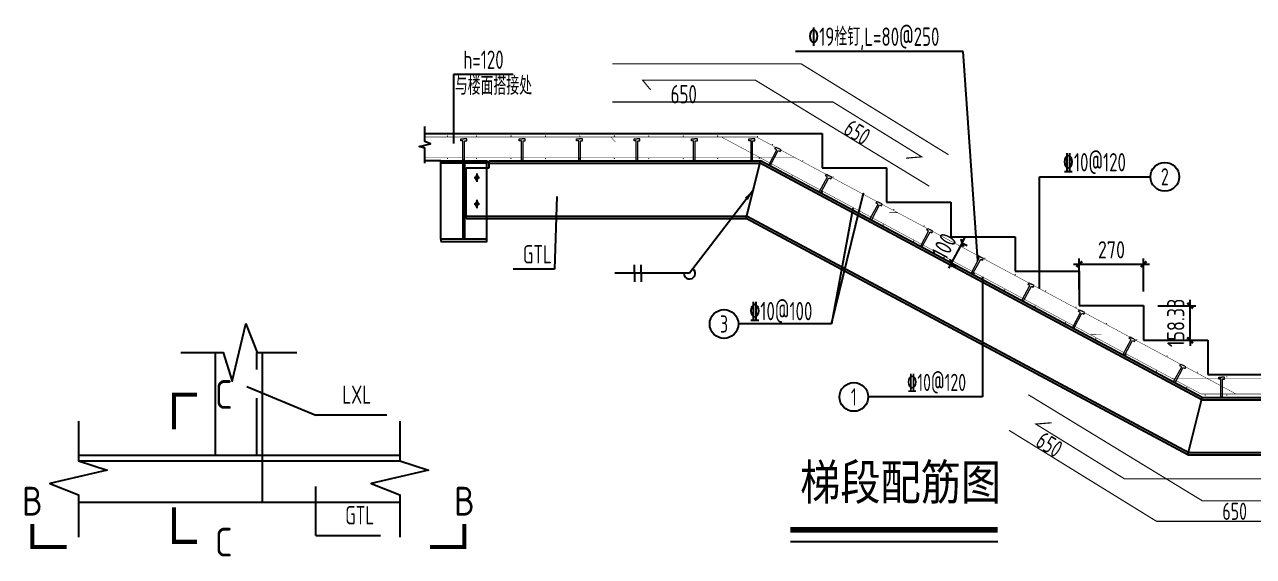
# Model space of a CAD drawing. Extents: x 180850 to 1400258, y 48356 to 327067.
# Drawn here: x 563041 to 573742, y 118806 to 123437 of the extents above; entities that cross this region are included whole.
import ezdxf
from ezdxf.enums import TextEntityAlignment as Align

# ---------------------------------------------------------------- set-up
doc = ezdxf.new("R2010")
doc.units = 0
doc.header["$LTSCALE"] = 1000
doc.linetypes.add('DASHED', pattern=[0.75, 0.5, -0.25])
for name, color, linetype in [('AXIS', 3, 'Continuous'), ('DIM', 146, 'Continuous'), ('DOTE', 1, 'Continuous'), ('GL', 150, 'Continuous'), ('NUM', 7, 'Continuous'), ('PUB_TEXT', 7, 'Continuous'), ('REIN', 1, 'Continuous'), ('STPM_RBEAM_NUM', 7, 'Continuous'), ('TEXT', 7, 'Continuous'), ('THIN', 7, 'Continuous'), ('WELD', 7, 'Continuous'), ('型钢', 6, 'Continuous'), ('引出线', 3, 'Continuous'), ('柱梁', 2, 'Continuous'), ('踏步', 204, 'Continuous')]:
    doc.layers.add(name, color=color, linetype=linetype)
doc.layers.add('螺栓', color=15, linetype='Continuous', lineweight=18)
doc.styles.get("Standard").update_dxf_attribs({"font": 'gbenor.shx', "bigfont": 'gbcbig.shx'})
doc.styles.add('TSSD_Dimension', font='Tssdeng.shx', dxfattribs={"width": 0.8, "bigfont": 'hztxt.shx'})
doc.styles.add('TSSD_Label', font='tssdeng.shx', dxfattribs={"width": 0.7, "bigfont": 'hztxt.shx'})
doc.styles.add('TSSD_Norm', font='tssdeng.shx', dxfattribs={"bigfont": 'hztxt.shx'})
doc.styles.add('TSSD_Num', font='Tssdeng.shx', dxfattribs={"width": 0.7, "bigfont": 'hztxt.shx'})
doc.styles.add('TSSD_Rein', font='Tssdeng.shx', dxfattribs={"width": 0.7, "bigfont": 'hztxt.shx'})
doc.dimstyles.new('TSSD_25_50', dxfattribs={"dimtxt": 150, "dimasz": 50, "dimexe": 50, "dimexo": 125, "dimgap": 50, "dimtad": 1, "dimdec": 0, "dimlfac": 0.5, "dimzin": 0, "dimdsep": 46, "dimtxsty": 'TSSD_Dimension', "dimblk": 'ARCHTICK', "dimcen": 0, "dimdle": 50, "dimclrt": 7, "dimadec": 0, "dimazin": 0, "dimtfac": 1, "dimtdec": 0, "dimtix": 1, "dimtmove": 2, "dimatfit": 3, "dimfxl": 1, "dimtolj": 1, "dimtzin": 0, "dimarcsym": 0})
doc.dimstyles.new('TSSD_LEADER_STYLE_100.0', dxfattribs={"dimtxt": 300, "dimasz": 100, "dimexe": 100, "dimexo": 250, "dimgap": 0.09, "dimtad": 0, "dimtih": 1, "dimtoh": 1, "dimdec": 4, "dimzin": 0, "dimdsep": 46, "dimtxsty": 'Standard', "dimcen": 0.09, "dimdle": 100, "dimclrt": 7, "dimadec": 0, "dimazin": 0, "dimtfac": 1, "dimtdec": 4, "dimtofl": 0, "dimtmove": 0, "dimatfit": 3, "dimfxl": 1, "dimtolj": 1, "dimtzin": 0, "dimarcsym": 0})

# ---------------------------------------------------------------- blocks, each defined once
blk = doc.blocks.new('_ArchTick')
at = {"color": 0, "linetype": 'ByBlock', "const_width": 0.4}
blk.add_lwpolyline([(-0.5, -0.5), (0.5, 0.5)], dxfattribs=at)
blk = doc.blocks.new('*D1315')
at = {"layer": 'AXIS', "color": 0, "lineweight": -2, "transparency": 16777216}
for p, q in [((572226, 121131), (572226, 121401)), ((572786, 121114), (572786, 121401)), ((572176, 121351), (572836, 121351))]:
    blk.add_line(p, q, dxfattribs=at)
at = {"layer": 'Defpoints', "color": 0, "transparency": 16777216}
for p in [(572786, 121351), (572226, 121006), (572786, 120989)]:
    blk.add_point(p, dxfattribs=at)
at = {"layer": 'AXIS', "color": 0, "lineweight": -2, "transparency": 16777216, "xscale": 50, "yscale": 50, "zscale": 50, "rotation": 180}
blk.add_blockref('_ArchTick', (572226, 121351), dxfattribs=at)
at = {"layer": 'AXIS', "color": 0, "lineweight": -2, "transparency": 16777216, "xscale": 50, "yscale": 50, "zscale": 50}
blk.add_blockref('_ArchTick', (572786, 121351), dxfattribs=at)
at = {"layer": 'AXIS', "color": 7, "transparency": 16777216, "insert": (572506, 121476), "char_height": 150, "attachment_point": 5, "style": 'TSSD_Dimension'}
blk.add_mtext('\\A1;270', dxfattribs=at)
blk = doc.blocks.new('*D1316')
at = {"layer": 'AXIS', "color": 0, "lineweight": -2, "transparency": 16777216}
for p, q in [((573191, 120989), (573191, 121039)), ((572911, 120989), (573241, 120989)), ((573191, 120689), (573191, 120989)), ((572911, 120689), (573241, 120689)), ((573191, 120689), (573191, 120639))]:
    blk.add_line(p, q, dxfattribs=at)
at = {"layer": 'Defpoints', "color": 0, "transparency": 16777216}
for p in [(572786, 120989), (573191, 120989), (572786, 120689)]:
    blk.add_point(p, dxfattribs=at)
at = {"layer": 'AXIS', "color": 0, "lineweight": -2, "transparency": 16777216, "xscale": 50, "yscale": 50, "zscale": 50}
for p, rotation in [((573191, 120989), 270), ((573191, 120689), 90)]:
    blk.add_blockref('_ArchTick', p, dxfattribs=dict(at, rotation=rotation))
at = {"layer": 'AXIS', "color": 7, "transparency": 16777216, "insert": (573066, 120839), "char_height": 150, "attachment_point": 5, "rotation": 90, "style": 'TSSD_Dimension'}
blk.add_mtext('\\A1;158.33', dxfattribs=at)
blk = doc.blocks.new('ts_reino')
at = {"color": 0, "linetype": 'ByBlock', "lineweight": -2}
blk.add_circle((0, 0), 0.5, dxfattribs=at)
at = {"color": 0, "linetype": 'ByBlock', "lineweight": -2, "style": 'TSSD_Num', "width": 0.7}
blk.add_attdef('A', text='', height=0.6, dxfattribs=at).set_placement((0, 0), align=Align.MIDDLE_CENTER)
blk = doc.blocks.new('*D1317')
at = {"layer": 'AXIS', "color": 0, "lineweight": -2, "transparency": 16777216}
for p, q in [((571206, 121536), (571229, 121580)), ((571206, 121536), (571111, 121360)), ((571216, 121530), (571250, 121512)), ((571111, 121360), (571088, 121316)), ((571122, 121354), (571155, 121336))]:
    blk.add_line(p, q, dxfattribs=at)
at = {"layer": 'Defpoints', "color": 0, "transparency": 16777216}
for p in [(571106, 121589), (571012, 121413), (571111, 121360)]:
    blk.add_point(p, dxfattribs=at)
at = {"layer": 'AXIS', "color": 0, "lineweight": -2, "transparency": 16777216, "xscale": 50, "yscale": 50, "zscale": 50}
for p, rotation in [((571206, 121536), 241.8214098901416), ((571111, 121360), 61.82140989014161)]:
    blk.add_blockref('_ArchTick', p, dxfattribs=dict(at, rotation=rotation))
at = {"layer": 'AXIS', "color": 7, "transparency": 16777216, "insert": (571048, 121507), "char_height": 150, "attachment_point": 5, "rotation": 61.8214, "style": 'TSSD_Dimension'}
blk.add_mtext('\\A1;100', dxfattribs=at)
blk = doc.blocks.new('_WELD006')
at = {"color": 0, "linetype": 'ByBlock'}
for p, q in [((0, 0), (0, 0.5)), ((0.4, 0), (0.4, 0.5))]:
    blk.add_line(p, q, dxfattribs=at)

msp = doc.modelspace()

# ---------------------------------------------------------------- hatches: boundary and pattern name
at = {"layer": 'DIM'}
for points in [[(566979.79, 122127.81), (566991.79, 122103.81), (566979.79, 122079.81), (566967.79, 122103.81)], [(566979.79, 121898.35), (566991.79, 121874.35), (566979.79, 121850.35), (566967.79, 121874.35)]]:
    msp.add_hatch(color=256, dxfattribs=at).paths.add_polyline_path(points)

# ---------------------------------------------------------------- linework, layer by layer
for p, q in [((566979.79, 122127.81), (566967.79, 122103.81)), ((566979.79, 122127.81), (566991.79, 122103.81)), ((566979.79, 122079.81), (566967.79, 122103.81)), ((566979.79, 122079.81), (566991.79, 122103.81)), ((566979.79, 121898.35), (566967.79, 121874.35)), ((566979.79, 121898.35), (566991.79, 121874.35)), ((566979.79, 121850.35), (566967.79, 121874.35)), ((566979.79, 121850.35), (566991.79, 121874.35))]:
    msp.add_line(p, q, dxfattribs=at)
at = {"layer": 'DOTE'}
for p, q in [((566979.79, 122139.81), (566979.79, 122067.81)), ((567003.79, 122103.81), (566955.79, 122103.81)), ((566979.79, 121910.35), (566979.79, 121838.35)), ((567003.79, 121874.35), (566955.79, 121874.35))]:
    msp.add_line(p, q, dxfattribs=at)
at = {"layer": 'GL'}
for p, q in [((567088.15, 122249.44), (569450.59, 122249.44)), ((567088.15, 122189.44), (567088.15, 122249.44)), ((567088.15, 122229.44), (569450.59, 122229.44)), ((569325.09, 121749.44), (569450.59, 122249.44)), ((573286.47, 120171.81), (569441.14, 122231.81)), ((573295.92, 120189.44), (569450.59, 122249.44)), ((566887.53, 121749.44), (566887.53, 122189.44)), ((566887.53, 122189.44), (567088.15, 122189.44)), ((566887.53, 121769.44), (569325.09, 121769.44)), ((566887.53, 121749.44), (569325.09, 121749.44)), ((573170.43, 119689.44), (569325.09, 121749.44)), ((573179.87, 119707.06), (569334.54, 121767.06)), ((573170.43, 119689.44), (573295.92, 120189.44)), ((573295.92, 120189.44), (575240.45, 120189.44)), ((573295.92, 120169.44), (575240.45, 120169.44)), ((566309.41, 119684.91), (563511.3, 119684.91)), ((565112.54, 119274.91), (565112.54, 119684.91)), ((573170.43, 119709.44), (575444.7, 119709.44)), ((573170.43, 119689.44), (575444.7, 119689.44)), ((566309.41, 119634.91), (563511.3, 119634.91)), ((566309.41, 119274.91), (563511.3, 119274.91))]:
    msp.add_line(p, q, dxfattribs=at)
for points in [[(563511.3, 119984.91), (563511.3, 119684.91), (563511.3, 119637.91), (563761.3, 119557.91), (563261.93, 119439.59), (563511.3, 119341.91), (563511.3, 119274.91), (563511.3, 118974.91)], [(566309.41, 119984.91), (566309.41, 119684.91), (566309.41, 119637.91), (566559.41, 119557.91), (566060.03, 119439.59), (566309.41, 119341.91), (566309.41, 119274.91), (566309.41, 118974.91)]]:
    msp.add_lwpolyline(points, dxfattribs=at)
at = {"layer": 'NUM', "const_width": 50}
msp.add_lwpolyline([(569709.99, 119036.79), (571515.19, 119036.79)], dxfattribs=at)
at = {"layer": 'REIN'}
for points, const_width in [([(568159.3, 123095.43), (569803.44, 123095.43), (571087.03, 122303.6)], 10), ([(568492.38, 122869.02), (568422.64, 122953.57), (569403.99, 122953.57), (570918.77, 122030.17)], 10), ([(568159.3, 122762.43), (570081.74, 122762.43), (570853.78, 122285.4), (570716.51, 122273.9)], 10), ([(569413.71, 122458.6), (566526.43, 122458.6)], 4), ([(568145.57, 122458.6), (568186.56, 122413.67)], 4), ([(569108.57, 122458.6), (573286.77, 120220.28)], 4), ([(569413.71, 122458.6), (573591.91, 120220.28)], 4), ([(569746.1, 122280.53), (566526.43, 122280.53)], 4), ([(570643.42, 121799.82), (570572.84, 121798.75)], 4), ([(572323.15, 120736.5), (572420.38, 120736.19)], 4), ([(573028.57, 120358.6), (575705.72, 120358.6)], 4), ([(574208.94, 119374.7), (574278.68, 119290.14), (573297.32, 119290.14), (571782.55, 120213.54)], 10), ([(573286.77, 120220.28), (575698.59, 120220.28)], 4), ([(574542.02, 119481.28), (572619.58, 119481.28), (571847.54, 119958.31), (571984.8, 119969.82)], 10), ([(574542.02, 119111.92), (572897.88, 119111.92), (571614.28, 119903.75)], 10)]:
    msp.add_lwpolyline(points, dxfattribs=dict(at, const_width=const_width))
at = {"layer": 'REIN', "const_width": 5}
for points in [[(566720.74, 122466.58, 1), (566725.74, 122466.58, 1)], [(566974.12, 122466.58, 1), (566979.12, 122466.58, 1)], [(567274.12, 122466.58, 1), (567279.12, 122466.58, 1)], [(567574.12, 122466.58, 1), (567579.12, 122466.58, 1)], [(567874.12, 122466.58, 1), (567879.12, 122466.58, 1)], [(568174.12, 122466.58, 1), (568179.12, 122466.58, 1)], [(568474.12, 122466.58, 1), (568479.12, 122466.58, 1)], [(568774.12, 122466.58, 1), (568779.12, 122466.58, 1)], [(569074.12, 122466.58, 1), (569079.12, 122466.58, 1)], [(569421.77, 122462.84, 1), (569426.77, 122462.84, 1)], [(569550.48, 122393.14, 1), (569555.48, 122393.14, 1)], [(566720.99, 122271.58, 1), (566725.99, 122271.58, 1)], [(566974.38, 122271.58, 1), (566979.38, 122271.58, 1)], [(567274.12, 122270.07, 1), (567279.12, 122270.07, 1)], [(567574.12, 122270.07, 1), (567579.12, 122270.07, 1)], [(567874.12, 122270.07, 1), (567879.12, 122270.07, 1)], [(568174.12, 122270.07, 1), (568179.12, 122270.07, 1)], [(568474.12, 122270.07, 1), (568479.12, 122270.07, 1)], [(568774.12, 122270.07, 1), (568779.12, 122270.07, 1)], [(569074.12, 122270.07, 1), (569079.12, 122270.07, 1)], [(569436.56, 122272.26, 1), (569441.56, 122272.26, 1)], [(569814.93, 122251.48, 1), (569819.93, 122251.48, 1)], [(569722.71, 122118.83, 1), (569727.71, 122118.83, 1)], [(570079.37, 122109.81, 1), (570084.37, 122109.81, 1)], [(569987.15, 121977.16, 1), (569992.15, 121977.16, 1)], [(570343.81, 121968.14, 1), (570348.81, 121968.14, 1)], [(570251.6, 121835.49, 1), (570256.6, 121835.49, 1)], [(570608.26, 121826.48, 1), (570613.26, 121826.48, 1)], [(570516.04, 121693.83, 1), (570521.04, 121693.83, 1)], [(570872.7, 121684.81, 1), (570877.7, 121684.81, 1)], [(570780.48, 121552.16, 1), (570785.48, 121552.16, 1)], [(571137.15, 121543.14, 1), (571142.15, 121543.14, 1)], [(571044.93, 121410.49, 1), (571049.93, 121410.49, 1)], [(571401.59, 121401.48, 1), (571406.59, 121401.48, 1)], [(571309.37, 121268.83, 1), (571314.37, 121268.83, 1)], [(571666.03, 121259.81, 1), (571671.03, 121259.81, 1)], [(571573.82, 121127.16, 1), (571578.82, 121127.16, 1)], [(571930.48, 121118.15, 1), (571935.48, 121118.15, 1)], [(571838.26, 120985.49, 1), (571843.26, 120985.49, 1)], [(572194.92, 120976.48, 1), (572199.92, 120976.48, 1)], [(572102.7, 120843.83, 1), (572107.7, 120843.83, 1)], [(572459.37, 120834.81, 1), (572464.37, 120834.81, 1)], [(572367.15, 120702.16, 1), (572372.15, 120702.16, 1)], [(572723.81, 120693.15, 1), (572728.81, 120693.15, 1)], [(572631.59, 120560.5, 1), (572636.59, 120560.5, 1)], [(572988.25, 120551.48, 1), (572993.25, 120551.48, 1)], [(572896.04, 120418.83, 1), (572901.04, 120418.83, 1)], [(573252.7, 120409.81, 1), (573257.7, 120409.81, 1)], [(573507.95, 120369.06, 1), (573512.95, 120369.06, 1)], [(573160.48, 120277.16, 1), (573165.48, 120277.16, 1)], [(573319.94, 120209.73, 1), (573324.94, 120209.73, 1)], [(573507.95, 120209.73, 1), (573512.95, 120209.73, 1)]]:
    msp.add_lwpolyline(points, format="xyb", close=True, dxfattribs=at)
at = {"layer": 'THIN'}
msp.add_lwpolyline([(569709.99, 118936.79), (571515.19, 118936.79)], dxfattribs=at)
at = {"layer": 'WELD'}
msp.add_line((568831.03, 121271.36), (568181.03, 121271.36), dxfattribs=at)
msp.add_arc((568831.03, 121271.36), 50, 180, 52.592318, dxfattribs=at)
at = {"layer": '型钢'}
for p, q in [((564702.54, 119684.91), (564702.54, 120581.67)), ((565112.54, 119684.91), (565112.54, 120581.67))]:
    msp.add_line(p, q, dxfattribs=at)
at = {"layer": '型钢', "linetype": 'DASHED'}
msp.add_line((565062.54, 119684.91), (565062.54, 120581.67), dxfattribs=at)
at = {"layer": '型钢'}
msp.add_lwpolyline([(564402.54, 120581.67), (564702.54, 120581.67), (564769.54, 120581.67), (564849.54, 120331.67), (564967.85, 120831.05), (565065.54, 120581.67), (565112.54, 120581.67), (565412.54, 120581.67)], dxfattribs=at)
at = {"layer": '引出线'}
for p, q in [((571215.79, 123202.32), (569754.28, 123202.32)), ((571342.4, 121378.91), (571215.79, 123202.32)), ((567295.95, 123001.77), (566777.05, 123001.77)), ((566777.05, 123001.77), (566777.05, 122400.28)), ((571879.55, 121137.61), (571879.55, 122111.57)), ((571879.55, 122111.57), (572845.88, 122111.57)), ((567677.03, 121939.19), (567656.47, 121307.13)), ((570068.75, 120829.88), (570346.31, 121968.14)), ((570254.1, 121835.49), (570068.75, 120829.88)), ((567656.47, 121307.13), (567296.17, 121307.13)), ((571382.57, 121240.38), (571382.57, 120194.61)), ((570068.75, 120829.88), (569256.99, 120829.88)), ((564975.58, 120286.13), (565575.98, 120036.68)), ((571382.57, 120194.61), (570387.46, 120194.61)), ((566196.18, 120036.68), (565575.98, 120036.68)), ((565575.98, 118987.15), (565575.98, 119414.91)), ((565575.98, 118987.15), (566139.02, 118987.15))]:
    msp.add_line(p, q, dxfattribs=at)
msp.add_lwpolyline([(566526.43, 122229.44), (566526.43, 122289.44), (566526.43, 122359.84), (566476.43, 122375.84), (566576.3, 122399.5), (566526.43, 122419.04), (566526.43, 122489.44), (566526.43, 122549.44)], dxfattribs=at)
at = {"layer": '引出线', "const_width": 35}
for points in [[(564341.56, 119913.14), (564341.56, 120213.14), (564541.56, 120213.14)], [(564341.56, 119232.85), (564341.56, 118932.85), (564541.56, 118932.85)], [(563408.73, 118887.14), (563108.73, 118887.14), (563108.73, 119087.14)], [(566571.12, 118887.14), (566871.12, 118887.14), (566871.12, 119087.14)]]:
    msp.add_lwpolyline(points, dxfattribs=at)
at = {"layer": '柱梁'}
for p, q in [((566666.12, 121569.44), (566666.12, 122229.44)), ((567066.12, 121569.44), (567066.12, 122229.44))]:
    msp.add_line(p, q, dxfattribs=at)
for points in [[(566666.12, 122249.44), (567066.12, 122249.44), (567066.12, 122229.44), (566666.12, 122229.44)], [(566860.12, 122229.44), (566872.12, 122229.44), (566872.12, 121569.44), (566860.12, 121569.44)], [(566666.12, 121549.44), (567066.12, 121549.44), (567066.12, 121569.44), (566666.12, 121569.44)]]:
    msp.add_lwpolyline(points, close=True, dxfattribs=at)
at = {"layer": '螺栓'}
for p, q in [((566840.19, 122424.5), (566840.19, 122440.95)), ((566840.19, 122440.95), (566865.91, 122440.95)), ((566891.63, 122440.95), (566865.91, 122440.95)), ((566891.63, 122424.5), (566891.63, 122440.95)), ((567348.48, 122440.95), (567374.2, 122440.95)), ((567348.48, 122424.5), (567348.48, 122440.95)), ((567399.92, 122440.95), (567374.2, 122440.95)), ((567399.92, 122424.5), (567399.92, 122440.95)), ((567848.48, 122440.95), (567874.2, 122440.95)), ((567848.48, 122424.5), (567848.48, 122440.95)), ((567899.92, 122440.95), (567874.2, 122440.95)), ((567899.92, 122424.5), (567899.92, 122440.95)), ((568348.48, 122424.5), (568348.48, 122440.95)), ((568348.48, 122440.95), (568374.2, 122440.95)), ((568399.92, 122440.95), (568374.2, 122440.95)), ((568399.92, 122424.5), (568399.92, 122440.95)), ((568848.48, 122424.5), (568848.48, 122440.95)), ((568848.48, 122440.95), (568874.2, 122440.95)), ((568899.92, 122440.95), (568874.2, 122440.95)), ((568899.92, 122424.5), (568899.92, 122440.95)), ((569348.48, 122440.95), (569374.2, 122440.95)), ((569348.48, 122424.5), (569348.48, 122440.95)), ((569399.92, 122440.95), (569374.2, 122440.95)), ((569399.92, 122424.5), (569399.92, 122440.95)), ((566858.71, 122424.5), (566840.19, 122424.5)), ((566858.71, 122257.96), (566858.71, 122424.5)), ((566873.11, 122424.5), (566891.63, 122424.5)), ((566873.11, 122257.96), (566873.11, 122424.5)), ((567367, 122424.5), (567348.48, 122424.5)), ((567367, 122257.96), (567367, 122424.5)), ((567381.4, 122257.96), (567381.4, 122424.5)), ((567381.4, 122424.5), (567399.92, 122424.5)), ((567867, 122424.5), (567848.48, 122424.5)), ((567867, 122257.96), (567867, 122424.5)), ((567881.4, 122257.96), (567881.4, 122424.5)), ((567881.4, 122424.5), (567899.92, 122424.5)), ((568367, 122424.5), (568348.48, 122424.5)), ((568367, 122257.96), (568367, 122424.5)), ((568381.4, 122424.5), (568399.92, 122424.5)), ((568381.4, 122257.96), (568381.4, 122424.5)), ((568867, 122424.5), (568848.48, 122424.5)), ((568867, 122257.96), (568867, 122424.5)), ((568881.4, 122424.5), (568899.92, 122424.5)), ((568881.4, 122257.96), (568881.4, 122424.5)), ((569367, 122424.5), (569348.48, 122424.5)), ((569367, 122257.96), (569367, 122424.5)), ((569381.4, 122257.96), (569381.4, 122424.5)), ((569381.4, 122424.5), (569399.92, 122424.5)), ((569523.84, 122219.87), (569591.88, 122346.5)), ((569536.53, 122213.06), (569604.57, 122339.68)), ((569575.56, 122355.26), (569583.35, 122369.75)), ((569591.88, 122346.5), (569575.56, 122355.26)), ((569583.35, 122369.75), (569606, 122357.58)), ((569604.57, 122339.68), (569620.88, 122330.92)), ((569628.66, 122345.41), (569606, 122357.58)), ((569620.88, 122330.92), (569628.66, 122345.41)), ((566866.12, 122249.44), (566858.91, 122258.35)), ((566866.12, 122249.44), (566873.32, 122258.35)), ((567374.41, 122249.44), (567367.2, 122258.35)), ((567374.41, 122249.44), (567381.61, 122258.35)), ((567874.41, 122249.44), (567867.2, 122258.35)), ((567874.41, 122249.44), (567881.61, 122258.35)), ((568374.41, 122249.44), (568367.2, 122258.35)), ((568374.41, 122249.44), (568381.61, 122258.35)), ((568874.41, 122249.44), (568867.2, 122258.35)), ((568874.41, 122249.44), (568881.61, 122258.35)), ((569374.41, 122249.44), (569367.2, 122258.35)), ((569374.41, 122249.44), (569381.61, 122258.35)), ((569526.33, 122208.86), (569524.21, 122220.12)), ((569526.33, 122208.86), (569536.89, 122213.31)), ((569964.58, 121983.76), (570032.62, 122110.39)), ((570016.3, 122119.15), (570024.09, 122133.64)), ((570032.62, 122110.39), (570016.3, 122119.15)), ((570024.09, 122133.64), (570046.74, 122121.47)), ((570069.4, 122109.3), (570046.74, 122121.47)), ((570061.62, 122094.81), (570069.4, 122109.3)), ((569977.27, 121976.95), (570045.31, 122103.57)), ((570045.31, 122103.57), (570061.62, 122094.81)), ((569967.07, 121972.75), (569964.95, 121984.01)), ((569967.07, 121972.75), (569977.63, 121977.2)), ((570457.04, 121883.04), (570464.83, 121897.53)), ((570464.83, 121897.53), (570487.48, 121885.36)), ((570405.32, 121747.65), (570473.36, 121874.28)), ((570418.01, 121740.84), (570486.05, 121867.46)), ((570473.36, 121874.28), (570457.04, 121883.04)), ((570486.05, 121867.46), (570502.36, 121858.7)), ((570510.14, 121873.19), (570487.48, 121885.36)), ((570502.36, 121858.7), (570510.14, 121873.19)), ((570407.81, 121736.64), (570405.69, 121747.9)), ((570407.81, 121736.64), (570418.37, 121741.08)), ((570846.06, 121511.54), (570914.1, 121638.17)), ((570858.75, 121504.73), (570926.79, 121631.35)), ((570897.78, 121646.93), (570905.57, 121661.42)), ((570914.1, 121638.17), (570897.78, 121646.93)), ((570905.57, 121661.42), (570928.22, 121649.25)), ((570926.79, 121631.35), (570943.1, 121622.59)), ((570950.88, 121637.08), (570928.22, 121649.25)), ((570943.1, 121622.59), (570950.88, 121637.08)), ((570848.55, 121500.53), (570846.43, 121511.79)), ((570848.55, 121500.53), (570859.11, 121504.97)), ((571286.8, 121275.43), (571354.84, 121402.05)), ((571299.49, 121268.62), (571367.53, 121395.24)), ((571338.52, 121410.82), (571346.31, 121425.31)), ((571354.84, 121402.05), (571338.52, 121410.82)), ((571346.31, 121425.31), (571368.96, 121413.14)), ((571367.53, 121395.24), (571383.84, 121386.48)), ((571391.62, 121400.97), (571368.96, 121413.14)), ((571383.84, 121386.48), (571391.62, 121400.97)), ((571289.29, 121264.41), (571287.17, 121275.68)), ((571289.29, 121264.41), (571299.85, 121268.86)), ((571727.54, 121039.32), (571795.58, 121165.94)), ((571740.23, 121032.51), (571808.27, 121159.13)), ((571779.26, 121174.71), (571787.05, 121189.2)), ((571795.58, 121165.94), (571779.26, 121174.71)), ((571787.05, 121189.2), (571809.7, 121177.03)), ((571808.27, 121159.13), (571824.58, 121150.37)), ((571832.36, 121164.86), (571809.7, 121177.03)), ((571824.58, 121150.37), (571832.36, 121164.86)), ((571730.03, 121028.3), (571727.91, 121039.57)), ((571730.03, 121028.3), (571740.59, 121032.75)), ((572168.28, 120803.21), (572236.32, 120929.83)), ((572220, 120938.59), (572227.79, 120953.09)), ((572236.32, 120929.83), (572220, 120938.59)), ((572227.79, 120953.09), (572250.44, 120940.92)), ((572273.1, 120928.75), (572250.44, 120940.92)), ((572265.32, 120914.26), (572273.1, 120928.75)), ((572180.97, 120796.39), (572249.01, 120923.02)), ((572249.01, 120923.02), (572265.32, 120914.26)), ((572170.77, 120792.19), (572168.65, 120803.46)), ((572170.77, 120792.19), (572181.33, 120796.64)), ((572660.74, 120702.48), (572668.53, 120716.97)), ((572668.53, 120716.97), (572691.18, 120704.81)), ((572609.02, 120567.1), (572677.06, 120693.72)), ((572621.71, 120560.28), (572689.75, 120686.91)), ((572677.06, 120693.72), (572660.74, 120702.48)), ((572689.75, 120686.91), (572706.06, 120678.15)), ((572713.84, 120692.64), (572691.18, 120704.81)), ((572706.06, 120678.15), (572713.84, 120692.64)), ((572611.51, 120556.08), (572609.39, 120567.35)), ((572611.51, 120556.08), (572622.07, 120560.53)), ((573049.76, 120330.99), (573117.8, 120457.61)), ((573062.45, 120324.17), (573130.49, 120450.8)), ((573101.48, 120466.37), (573109.27, 120480.86)), ((573117.8, 120457.61), (573101.48, 120466.37)), ((573109.27, 120480.86), (573131.92, 120468.7)), ((573130.49, 120450.8), (573146.8, 120442.04)), ((573154.58, 120456.53), (573131.92, 120468.7)), ((573146.8, 120442.04), (573154.58, 120456.53)), ((573052.25, 120319.97), (573050.13, 120331.24)), ((573052.25, 120319.97), (573062.81, 120324.42)), ((573440.19, 120365.83), (573465.91, 120365.83)), ((573440.19, 120349.38), (573440.19, 120365.83)), ((573458.71, 120349.38), (573440.19, 120349.38)), ((573458.71, 120197.96), (573458.71, 120349.38)), ((573491.63, 120365.83), (573465.91, 120365.83)), ((573473.11, 120197.96), (573473.11, 120349.38)), ((573473.11, 120349.38), (573491.63, 120349.38)), ((573491.63, 120349.38), (573491.63, 120365.83)), ((573466.12, 120189.44), (573458.91, 120198.35)), ((573466.12, 120189.44), (573473.32, 120198.35))]:
    msp.add_line(p, q, dxfattribs=at)
at = {"layer": '踏步'}
for p, q in [((566526.43, 122489.44), (569986.12, 122489.44)), ((569986.12, 122489.44), (569986.12, 122189.44)), ((566666.12, 122249.44), (566526.43, 122249.44)), ((569986.12, 122189.44), (570546.12, 122189.44)), ((570546.12, 122189.44), (570546.12, 121889.44)), ((570546.12, 121889.44), (571106.12, 121889.44)), ((571106.12, 121889.44), (571106.12, 121589.44)), ((571106.12, 121589.44), (571666.12, 121589.44)), ((571666.12, 121589.44), (571666.12, 121289.44)), ((571666.12, 121289.44), (572226.12, 121289.44)), ((572226.12, 121289.44), (572226.12, 120989.44)), ((572226.12, 120989.44), (572786.12, 120989.44)), ((572786.12, 120989.44), (572786.12, 120689.44)), ((572786.12, 120689.44), (573346.12, 120689.44)), ((573346.12, 120689.44), (573346.12, 120389.44)), ((573346.12, 120389.44), (575719.7, 120389.44))]:
    msp.add_line(p, q, dxfattribs=at)

# ---------------------------------------------------------------- block references
at = {"layer": 'NUM'}
ref = msp.add_blockref('ts_reino', (572970.88, 122111.57), dxfattribs=dict(at, xscale=250, yscale=250, zscale=250))
ref.add_attrib('2', '2', dxfattribs={"height": 150, "style": 'TSSD_Num', "width": 0.7}).set_placement((572970.88, 122111.57), align=Align.MIDDLE_CENTER)
ref = msp.add_blockref('ts_reino', (569131.99, 120829.88), dxfattribs=dict(at, xscale=250, yscale=250, zscale=250))
ref.add_attrib('4', '3', dxfattribs={"height": 150, "style": 'TSSD_Num', "width": 0.7}).set_placement((569131.99, 120829.88), align=Align.MIDDLE_CENTER)
ref = msp.add_blockref('ts_reino', (570262.46, 120194.61), dxfattribs=dict(at, xscale=250, yscale=250, zscale=250))
ref.add_attrib('1', '1', dxfattribs={"height": 150, "style": 'TSSD_Num', "width": 0.7}).set_placement((570262.46, 120194.61), align=Align.MIDDLE_CENTER)
at = {"layer": 'WELD', "xscale": 150, "yscale": 150, "zscale": 150}
msp.add_blockref('_WELD006', (568351.03, 121271.36), dxfattribs=at)
at = {"layer": 'WELD', "xscale": -150, "yscale": 150, "zscale": 150, "rotation": 180}
msp.add_blockref('_WELD006', (568351.03, 121271.36), dxfattribs=at)

# ---------------------------------------------------------------- texts
at = {"layer": 'PUB_TEXT'}
for s, p in [('C', (564774.79, 120215.68)), ('B', (563108.73, 119287.14)), ('B', (566871.12, 119287.14)), ('C', (564774.79, 118930.31))]:
    msp.add_text(s, height=250, dxfattribs=at).set_placement(p, align=Align.MIDDLE_CENTER)
at = {"layer": 'STPM_RBEAM_NUM', "style": 'TSSD_Label', "width": 0.7}
for s, p in [('%%13019栓钉,L=80@250', (569864.78, 123251.86)), ('h=120', (566861.92, 123051.31)), ('与楼面搭接处', (566787.88, 122825.05)), ('650', (568667.18, 122750.69)), ('%%13210@120', (572082.89, 122158.19)), ('GTL', (567381.04, 121356.67)), ('%%13210@100', (569352.13, 120861.99))]:
    msp.add_text(s, height=160, dxfattribs=at).set_placement(p)
for s, p in [('LXL', (565933.46, 120086.68)), ('GTL', (565959.3, 119037.15))]:
    msp.add_text(s, height=160, dxfattribs=at).set_placement(p, align=Align.BOTTOM_CENTER)
at = {"layer": 'TEXT', "style": 'TSSD_Label', "width": 0.7}
for p in [(570161.38, 122491.87), (571835.15, 119772.69)]:
    msp.add_text('650', height=150, rotation=328.288918, dxfattribs=at).set_placement(p)
at = {"layer": 'TEXT', "width": 0.7}
for s, style, p in [('%%13210@120', 'TSSD_Rein', (570725.32, 120246.12)), ('650', 'TSSD_Label', (573472.23, 119123.62))]:
    msp.add_text(s, height=150, dxfattribs=dict(at, style=style)).set_placement(p)
at = {"layer": 'TEXT', "style": 'TSSD_Norm'}
msp.add_text('梯段配筋图', height=350, dxfattribs=at).set_placement((569794.87, 119160.25), align=Align.BOTTOM_LEFT)

# ---------------------------------------------------------------- dimensions: what is measured, and where the dimension line sits
at = {"layer": 'AXIS'}
dim = msp.add_aligned_dim(p1=(571106.12, 121589.44), p2=(571011.67, 121413.14), distance=112.93, dimstyle='TSSD_25_50', dxfattribs=at)
dim.commit()
dim.dimension.update_dxf_attribs({"geometry": '*D1317', "text_midpoint": (571048.25, 121506.99)})
dim = msp.add_linear_dim(base=(572786.12, 121351.43), p1=(572226.12, 121005.91), p2=(572786.12, 120989.44), text='270', dimstyle='TSSD_25_50', dxfattribs=at)
dim.commit()
dim.dimension.update_dxf_attribs({"geometry": '*D1315', "text_midpoint": (572506.12, 121476.43)})
dim = msp.add_linear_dim(base=(573190.88, 120989.44), p1=(572786.12, 120689.44), p2=(572786.12, 120989.44), angle=90, text='158.33', dimstyle='TSSD_25_50', dxfattribs=at)
dim.commit()
dim.dimension.update_dxf_attribs({"geometry": '*D1316', "text_midpoint": (573065.88, 120839.44)})

# ---------------------------------------------------------------- leaders
at = {"layer": 'WELD'}
msp.add_leader([(569387.84, 121999.44), (568831.03, 121271.36)], dimstyle='TSSD_LEADER_STYLE_100.0', dxfattribs=at)

doc.saveas('drawing.dxf')
